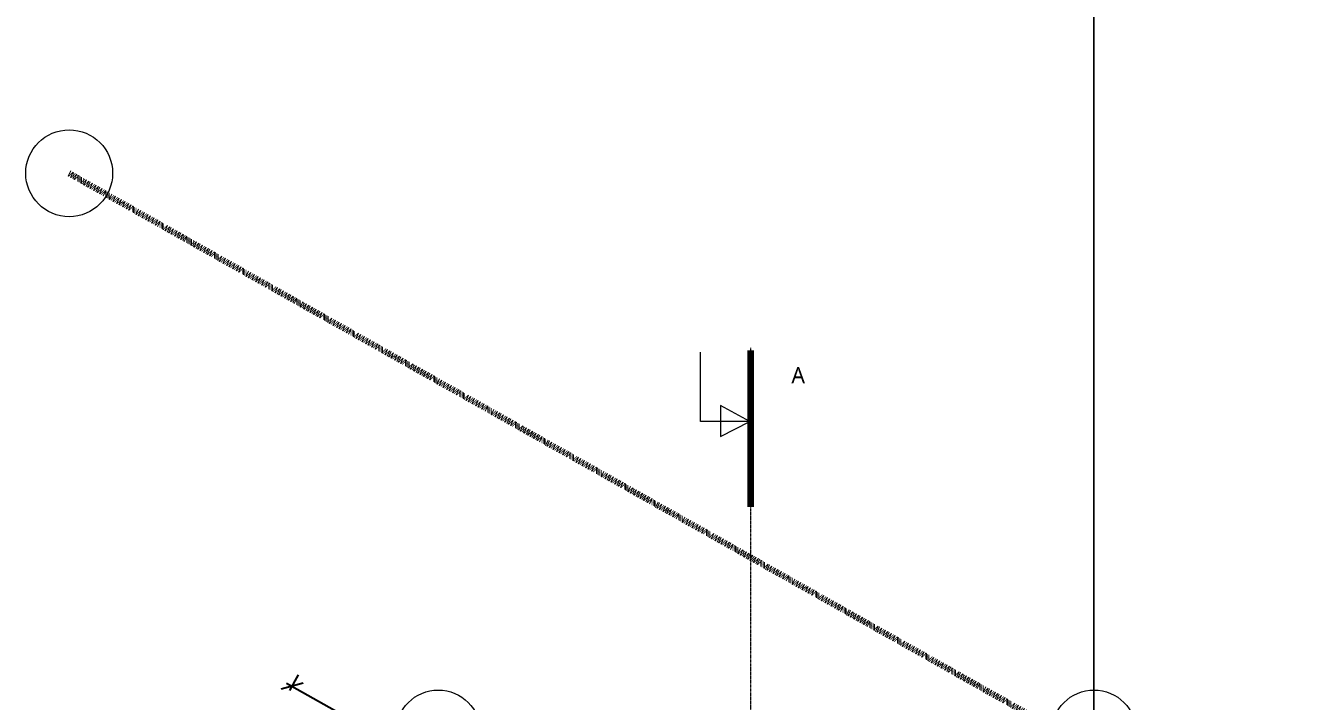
# Model space of a CAD drawing. Header units: millimetres. Extents: x 139864 to 546726, y 40253 to 3921401762.
# Drawn here: x 265176 to 280012, y 99238 to 107011 of the extents above; entities that cross this region are included whole.
import ezdxf

# ---------------------------------------------------------------- set-up
doc = ezdxf.new("R2010")
doc.units = ezdxf.units.MM
doc.linetypes.add('Centre', pattern=[12.5, 2.5, -1.875, 6.25, -1.875])
doc.linetypes.add('Dash dot', pattern=[15.875, 6.35, -4.7625, 0, -4.7625])
for name, color, linetype, lineweight in [('AS-20_AXES-ET-FILES', 12, 'Centre', 9), ('AS-21_EPAIS', 211, 'Continuous', 9), ('AS-24_TRES-FIN', 9, 'Continuous', 9), ('AS-26_STRUCTURE-BETON', 6, 'Continuous', 13), ('AS-30_COTE-1', 1, 'Continuous', 5), ('AS-31_TXT-1', 32, 'Continuous', 5)]:
    doc.layers.add(name, color=color, linetype=linetype, lineweight=lineweight)
doc.styles.add('Trebuchet MS', font='trebuc.ttf', dxfattribs={"height": 187.5})
doc.styles.add('Trebuchet MS_2', font='trebuc.ttf', dxfattribs={"height": 165})
doc.dimstyles.new('Cotes_linéaires', dxfattribs={"dimscale": 304.8, "dimtxt": 170.1069, "dimasz": 0.615157, "dimexe": 0.492126, "dimexo": 0.0625, "dimgap": 0.049213, "dimtad": 1, "dimdec": 0, "dimlfac": 0.1, "dimzin": 0, "dimdsep": 46, "dimtxsty": 'Trebuchet MS_2', "dimblk1": 'OBLIQUE', "dimblk2": 'OBLIQUE', "dimsah": 1, "dimcen": 0.09, "dimdle": 0.246063, "dimazin": 0, "dimtfac": 1, "dimtdec": 4, "dimtix": 1, "dimtmove": 0, "dimatfit": 3, "dimfxl": 0, "dimtvp": 1, "dimtolj": 1, "dimtzin": 0, "dimarcsym": 0})

# ---------------------------------------------------------------- blocks, each defined once
blk = doc.blocks.new('Quadrillage - Extrémité de la ligne de quadrillage - Cercle-4360-12_ Niveau 12 -  BAT BUREAUX')
at = {"layer": 'AS-20_AXES-ET-FILES', "linetype": 'Continuous', "lineweight": 5}
blk.add_circle((0, 0), 6.5, dxfattribs=at)
blk = doc.blocks.new('_Oblique')
at = {"color": 0, "linetype": 'ByBlock', "lineweight": -2}
blk.add_line((-0.5, -0.5), (0.5, 0.5), dxfattribs=at)
blk = doc.blocks.new('DIMBLOCK23-12_ Niveau 12 -  BAT BUREAUX')
at = {"layer": 'AS-30_COTE-1', "color": 0, "lineweight": -2, "transparency": 16777216}
for p, q in [((268179, 99448), (308413, 76840)), ((268217, 99363), (268318, 99542)), ((308320, 76828), (308421, 77008))]:
    blk.add_line(p, q, dxfattribs=at)
at = {"layer": 'Defpoints', "color": 0, "transparency": 16777216}
for p in [(268208, 99346), (308348, 76877), (308311, 76812)]:
    blk.add_point(p, dxfattribs=at)
at = {"layer": 'AS-30_COTE-1', "color": 0, "lineweight": -2, "transparency": 16777216, "xscale": 187.5, "yscale": 187.5, "zscale": 187.5}
for p, rotation in [((268244, 99412), 150.6679493154123), ((308348, 76877), 330.6679493154123)]:
    blk.add_blockref('_Oblique', p, dxfattribs=dict(at, rotation=rotation))
at = {"layer": 'AS-30_COTE-1', "color": 0, "transparency": 16777216, "insert": (288345, 88231), "char_height": 165, "width": 581.25, "attachment_point": 5, "rotation": 330.6679, "style": 'Trebuchet MS_2'}
blk.add_mtext('\\A1;4600', dxfattribs=at)

msp = doc.modelspace()

# ---------------------------------------------------------------- linework, layer by layer
at = {"layer": 'AS-20_AXES-ET-FILES'}
msp.add_line((273525.75248, 80720.56565), (273525.75248, 103307.01659), dxfattribs=at)
at = {"layer": 'AS-21_EPAIS', "lineweight": 140}
msp.add_line((273525.75248, 101475.33749), (273525.75248, 103275.33749), dxfattribs=at)
at = {"layer": 'AS-24_TRES-FIN'}
for p, q in [((277475.74229, 3921401762.18192), (277475.74229, 67131.45018)), ((272943.89057, 102455.33749), (272943.89057, 103255.33749)), ((273175.05318, 102642.48132), (273175.05318, 102284.73037)), ((273511.15302, 102456.88483), (273175.05318, 102642.48132)), ((273525.75248, 102455.33749), (272943.89057, 102455.33749)), ((273175.05318, 102284.73037), (273511.15302, 102456.88483))]:
    msp.add_line(p, q, dxfattribs=at)
at = {"layer": 'AS-24_TRES-FIN', "linetype": 'Dash dot', "lineweight": 200}
msp.add_line((265675.81053, 105313.83612), (308287.21956, 81308.58721), dxfattribs=at)
at = {"layer": 'AS-24_TRES-FIN'}
msp.add_circle((265675.81053, 105313.83612), 500, dxfattribs=at)
at = {"layer": 'AS-26_STRUCTURE-BETON'}
msp.add_line((277475.74229, 3921401762.18195), (277475.74229, 67171.26872), dxfattribs=at)
at = {"layer": 'AS-26_STRUCTURE-BETON', "lineweight": 9}
msp.add_line((277475.74229, 67914.90886), (277475.74229, 3921401762.18192), dxfattribs=at)

# ---------------------------------------------------------------- block references
at = {"layer": 'AS-20_AXES-ET-FILES', "linetype": 'Continuous', "lineweight": 5, "xscale": 74.99999999999996, "yscale": 74.99999999999996, "zscale": 74.99999999999996}
for p in [(269925.81052, 98879.01346), (277475.81052, 98879.01346)]:
    msp.add_blockref('Quadrillage - Extrémité de la ligne de quadrillage - Cercle-4360-12_ Niveau 12 -  BAT BUREAUX', p, dxfattribs=at)

# ---------------------------------------------------------------- texts
at = {"layer": 'AS-31_TXT-1', "color": 7, "insert": (273991.82081, 103084.77226), "char_height": 187.5, "width": 186.3923438, "attachment_point": 1, "style": 'Trebuchet MS'}
msp.add_mtext('A', dxfattribs=at)

# ---------------------------------------------------------------- dimensions: what is measured, and where the dimension line sits
at = {"layer": 'AS-30_COTE-1'}
dim = msp.add_linear_dim(base=(308347.89176, 76877.01826), p1=(268207.7127, 99346.14124), p2=(308311.15149, 76811.6336), angle=330.667949315, dimstyle='Cotes_linéaires', override={"dimpost": '<>', "dimfxl": 46000.976485}, dxfattribs=at)
dim.commit()
dim.dimension.update_dxf_attribs({"geometry": 'DIMBLOCK23-12_ Niveau 12 -  BAT BUREAUX', "text_midpoint": (288344.77837, 88230.77355)})

doc.saveas('drawing.dxf')
